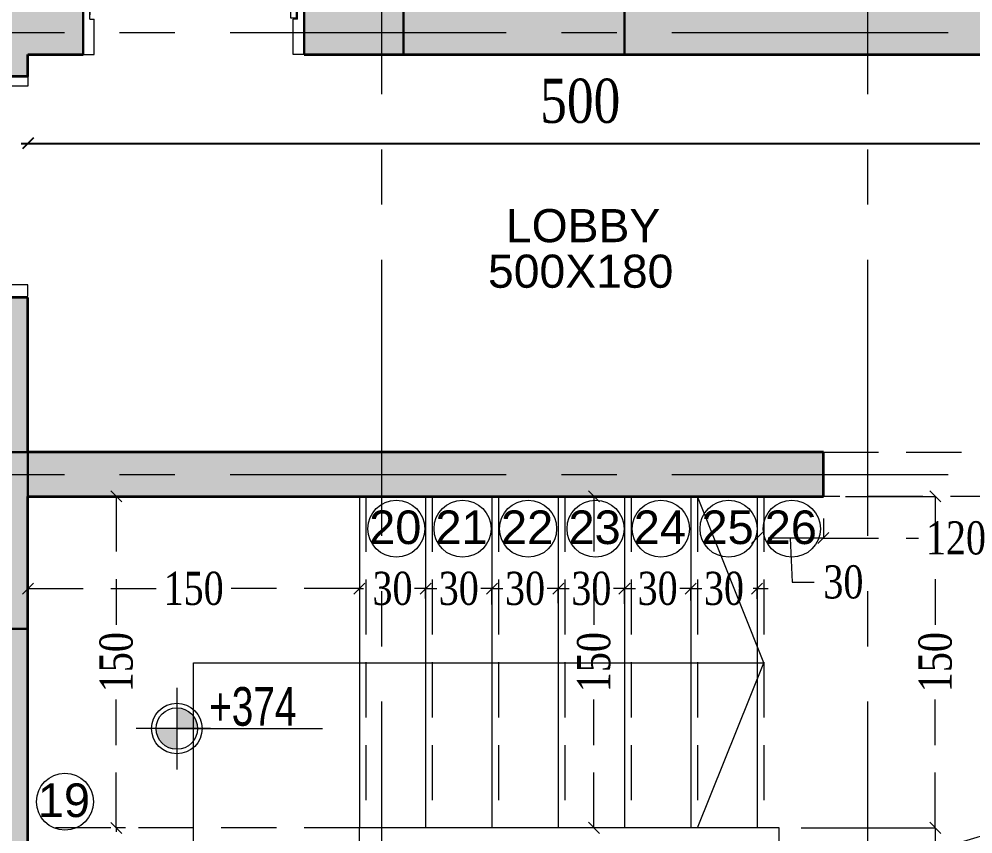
# Model space of a CAD drawing. Header units: inches. Extents: x -114 to 635, y -137 to 57.
# Drawn here: x 91.91 to 96.227, y 22.252 to 25.941 of the extents above; entities that cross this region are included whole.
import ezdxf
from ezdxf.enums import TextEntityAlignment as Align

# ---------------------------------------------------------------- set-up
doc = ezdxf.new("R2010")
doc.units = ezdxf.units.IN
doc.header["$MEASUREMENT"] = 0
doc.header["$PDMODE"] = 98
for name, pattern in [('( Hidden )', [0.375, 0.25, -0.125]), ('CENTER', [2, 1.25, -0.25, 0.25, -0.25]), ('CENTERX2', [4, 2.5, -0.5, 0.5, -0.5]), ('DASHED2', [0.375, 0.25, -0.125]), ('HIDDEN', [0.375, 0.25, -0.125])]:
    doc.linetypes.add(name, pattern=pattern)
doc.layers.get('0').update_dxf_attribs({"lineweight": 5})
doc.layers.get('Defpoints').update_dxf_attribs({"lineweight": 5})
for name, color, linetype, lineweight in [('A-text', 111, 'Continuous', 5), ('ARCHES', 1, 'HIDDEN', 5), ('COLUMNS HATCH', 1, 'Continuous', 5), ('DETAILS DIMENSION', 15, 'Continuous', 5), ('DOOR', 1, 'Continuous', 5), ('E-AX', 9, '( Hidden )', 0), ('GENERAL TEXT', 4, 'Continuous', 5), ('HANDRAIL', 31, 'Continuous', 5), ('HATCH', 15, 'Continuous', 0), ('LEVEL SYMBOL', 8, 'Continuous', 5), ('PROPOSED COLUMNS', 6, 'Continuous', 30), ('ROOMS DIMENSION', 3, 'Continuous', 5), ('STAIR', 1, 'Continuous', 5), ('WALL PROPOSED', 7, 'Continuous', 30)]:
    doc.layers.add(name, color=color, linetype=linetype, lineweight=lineweight)
doc.layers.add('AXIES', color=7, linetype='CENTER', lineweight=0, true_color=0x949596)
doc.styles.add('002-F.FLOOR PLAN$0$xref plans$0$ATTRIBUTE', font='BKANT.TTF')
doc.styles.add('GROUND FLOOR XREF - option 3$0$STYLE1', font='arial.ttf', dxfattribs={"height": 30})
doc.styles.add('ST', font='times.ttf', dxfattribs={"width": 0.8})
doc.styles.get("Standard").update_dxf_attribs({"font": 'arial.ttf'})
doc.styles.add('style4', font='times.ttf', dxfattribs={"width": 0.8})
doc.dimstyles.new('DIM100-2', dxfattribs={"dimtxt": 0.2, "dimasz": 0.05, "dimexe": 0.1, "dimexo": 0.1, "dimgap": 0.09, "dimtad": 1, "dimdec": 0, "dimlfac": 100, "dimzin": 0, "dimdsep": 46, "dimtxsty": 'style4', "dimblk1": 'OBLIQUE', "dimblk2": 'OBLIQUE', "dimsah": 1, "dimcen": 0.09, "dimdle": 0.03, "dimse1": 1, "dimse2": 1, "dimclrd": 256, "dimclrt": 256, "dimadec": 0, "dimazin": 0, "dimtfac": 1, "dimtdec": 0, "dimtix": 1, "dimtmove": 2, "dimatfit": 3, "dimldrblk": 'OBLIQUE', "dimfxl": 1, "dimtolj": 1, "dimtzin": 0, "dimarcsym": 0})
doc.dimstyles.new('RASH PLAN', dxfattribs={"dimtxt": 0.15, "dimasz": 0.05, "dimexe": 0, "dimexo": 0.1, "dimgap": 0.05, "dimtad": 0, "dimdec": 0, "dimlfac": 100, "dimzin": 0, "dimdsep": 46, "dimtxsty": 'ST', "dimblk": 'OBLIQUE', "dimcen": 0.09, "dimclrd": 200, "dimclre": 6, "dimclrt": 1, "dimadec": 0, "dimazin": 0, "dimtfac": 1, "dimtdec": 0, "dimtmove": 1, "dimatfit": 3, "dimldrblk": 'OBLIQUE', "dimfxl": 0, "dimtolj": 1, "dimtzin": 0, "dimlwd": -1, "dimlwe": -1, "dimarcsym": 0})

# ---------------------------------------------------------------- blocks, each defined once
blk = doc.blocks.new('_Oblique')
at = {"color": 0, "lineweight": -2}
blk.add_line((-0.5, -0.5), (0.5, 0.5), dxfattribs=at)
blk = doc.blocks.new('*D517')
at = {"layer": 'Defpoints', "color": 0, "transparency": 16777216}
for p in [(91.9503, 25.7805), (96.9498, 25.7803), (96.9498, 25.3777)]:
    blk.add_point(p, dxfattribs=at)
at = {"layer": 'ROOMS DIMENSION', "linetype": 'Continuous', "lineweight": -2, "transparency": 16777216}
blk.add_line((91.9203, 25.3777), (96.9798, 25.3777), dxfattribs=at)
at = {"layer": 'ROOMS DIMENSION', "lineweight": -2, "transparency": 16777216, "xscale": 0.05, "yscale": 0.05, "zscale": 0.05, "rotation": 180}
blk.add_blockref('_Oblique', (91.9503, 25.3777), dxfattribs=at)
at = {"layer": 'ROOMS DIMENSION', "lineweight": -2, "transparency": 16777216, "xscale": 0.05, "yscale": 0.05, "zscale": 0.05}
blk.add_blockref('_Oblique', (96.9498, 25.3777), dxfattribs=at)
at = {"layer": 'ROOMS DIMENSION', "transparency": 16777216, "insert": (94.45, 25.5694), "char_height": 0.2, "attachment_point": 5, "style": 'style4'}
blk.add_mtext('\\A1;500', dxfattribs=at)
blk = doc.blocks.new('*D529')
at = {"layer": 'Defpoints', "color": 0, "transparency": 16777216}
for p in [(95.5503, 23.7796), (96.7503, 23.7796), (95.5503, 23.5909)]:
    blk.add_point(p, dxfattribs=at)
at = {"layer": 'DETAILS DIMENSION', "color": 6, "transparency": 16777216}
for p, q in [((95.5503, 23.6796), (95.5503, 23.5909)), ((96.7503, 23.6796), (96.7503, 23.5909))]:
    blk.add_line(p, q, dxfattribs=at)
at = {"layer": 'DETAILS DIMENSION', "color": 200, "linetype": 'DASHED2', "transparency": 16777216}
for p, q in [((95.5503, 23.5909), (95.9809, 23.5909)), ((96.7503, 23.5909), (96.3196, 23.5909))]:
    blk.add_line(p, q, dxfattribs=at)
at = {"layer": 'DETAILS DIMENSION', "color": 200, "transparency": 16777216, "xscale": 0.05, "yscale": 0.05, "zscale": 0.05, "rotation": 180}
blk.add_blockref('_Oblique', (95.5503, 23.5909), dxfattribs=at)
at = {"layer": 'DETAILS DIMENSION', "color": 200, "transparency": 16777216, "xscale": 0.05, "yscale": 0.05, "zscale": 0.05}
blk.add_blockref('_Oblique', (96.7503, 23.5909), dxfattribs=at)
at = {"layer": 'DETAILS DIMENSION', "color": 1, "transparency": 16777216, "insert": (96.1503, 23.5909), "char_height": 0.15, "attachment_point": 5, "style": 'ST'}
blk.add_mtext('\\A1;120', dxfattribs=at)
blk = doc.blocks.new('*D530')
at = {"layer": 'Defpoints', "color": 0, "transparency": 16777216}
for p in [(95.2503, 23.7793), (95.5503, 23.7796), (95.2503, 23.5909)]:
    blk.add_point(p, dxfattribs=at)
at = {"layer": 'DETAILS DIMENSION', "color": 6, "transparency": 16777216}
for p, q in [((95.2503, 23.6793), (95.2503, 23.5909)), ((95.5503, 23.6796), (95.5503, 23.5909))]:
    blk.add_line(p, q, dxfattribs=at)
at = {"layer": 'DETAILS DIMENSION', "color": 200, "linetype": 'DASHED2', "transparency": 16777216}
for p, q in [((95.5503, 23.5909), (95.2503, 23.5909)), ((95.4003, 23.5909), (95.4091, 23.3917)), ((95.4091, 23.3917), (95.5091, 23.3917))]:
    blk.add_line(p, q, dxfattribs=at)
at = {"layer": 'DETAILS DIMENSION', "color": 200, "transparency": 16777216, "xscale": 0.05, "yscale": 0.05, "zscale": 0.05, "rotation": 180}
blk.add_blockref('_Oblique', (95.2503, 23.5909), dxfattribs=at)
at = {"layer": 'DETAILS DIMENSION', "color": 200, "transparency": 16777216, "xscale": 0.05, "yscale": 0.05, "zscale": 0.05}
blk.add_blockref('_Oblique', (95.5503, 23.5909), dxfattribs=at)
at = {"layer": 'DETAILS DIMENSION', "color": 1, "transparency": 16777216, "insert": (95.641, 23.3917), "char_height": 0.15, "attachment_point": 5, "style": 'ST'}
blk.add_mtext('\\A1;30', dxfattribs=at)
blk = doc.blocks.new('*D534')
at = {"layer": 'Defpoints', "color": 0, "transparency": 16777216}
for p in [(95.5503, 23.7796), (96.0569, 23.7796), (95.35, 22.2793)]:
    blk.add_point(p, dxfattribs=at)
at = {"layer": 'DETAILS DIMENSION', "color": 6, "transparency": 16777216}
for p, q in [((95.6503, 23.7796), (96.0569, 23.7796)), ((95.45, 22.2793), (96.0569, 22.2793))]:
    blk.add_line(p, q, dxfattribs=at)
at = {"layer": 'DETAILS DIMENSION', "color": 200, "linetype": 'DASHED2', "transparency": 16777216}
for p, q in [((96.0569, 23.7796), (96.0569, 23.1988)), ((96.0569, 22.2793), (96.0569, 22.8601))]:
    blk.add_line(p, q, dxfattribs=at)
at = {"layer": 'DETAILS DIMENSION', "color": 200, "transparency": 16777216, "xscale": 0.05, "yscale": 0.05, "zscale": 0.05}
for p, rotation in [((96.0569, 23.7796), 90), ((96.0569, 22.2793), 270)]:
    blk.add_blockref('_Oblique', p, dxfattribs=dict(at, rotation=rotation))
at = {"layer": 'DETAILS DIMENSION', "color": 1, "transparency": 16777216, "insert": (96.0569, 23.0295), "char_height": 0.15, "attachment_point": 5, "rotation": 90, "style": 'ST'}
blk.add_mtext('\\A1;150', dxfattribs=at)
blk = doc.blocks.new('*D923')
at = {"layer": 'Defpoints', "color": 0, "transparency": 16777216}
for p in [(92.2914, 22.2792), (92.3503, 22.2792), (92.2837, 21.9792)]:
    blk.add_point(p, dxfattribs=at)
at = {"layer": 'DETAILS DIMENSION', "color": 200, "linetype": 'DASHED2', "transparency": 16777216}
for p, q in [((92.3503, 22.2792), (92.3503, 22.3292)), ((92.3503, 22.2792), (92.3503, 22.2611)), ((92.3503, 21.9792), (92.3503, 21.9974)), ((92.3503, 21.9792), (92.3503, 21.9292))]:
    blk.add_line(p, q, dxfattribs=at)
at = {"layer": 'DETAILS DIMENSION', "color": 6, "transparency": 16777216}
for p, q in [((92.3914, 22.2792), (92.3503, 22.2792)), ((92.3837, 21.9792), (92.3503, 21.9792))]:
    blk.add_line(p, q, dxfattribs=at)
at = {"layer": 'DETAILS DIMENSION', "color": 200, "transparency": 16777216, "xscale": 0.05, "yscale": 0.05, "zscale": 0.05}
for p, rotation in [((92.3503, 22.2792), 270), ((92.3503, 21.9792), 90)]:
    blk.add_blockref('_Oblique', p, dxfattribs=dict(at, rotation=rotation))
at = {"layer": 'DETAILS DIMENSION', "color": 1, "transparency": 16777216, "insert": (92.3503, 22.1292), "char_height": 0.15, "attachment_point": 5, "rotation": 90, "style": 'ST'}
blk.add_mtext('\\A1;30', dxfattribs=at)
blk = doc.blocks.new('*D924')
at = {"layer": 'Defpoints', "color": 0, "transparency": 16777216}
for p in [(92.2622, 23.7796), (92.3503, 23.7796), (92.2914, 22.2792)]:
    blk.add_point(p, dxfattribs=at)
at = {"layer": 'DETAILS DIMENSION', "color": 6, "transparency": 16777216}
for p, q in [((92.3622, 23.7796), (92.3503, 23.7796)), ((92.3914, 22.2792), (92.3503, 22.2792))]:
    blk.add_line(p, q, dxfattribs=at)
at = {"layer": 'DETAILS DIMENSION', "color": 200, "linetype": 'DASHED2', "transparency": 16777216}
for p, q in [((92.3503, 23.7796), (92.3503, 23.1988)), ((92.3503, 22.2792), (92.3503, 22.8601))]:
    blk.add_line(p, q, dxfattribs=at)
at = {"layer": 'DETAILS DIMENSION', "color": 200, "transparency": 16777216, "xscale": 0.05, "yscale": 0.05, "zscale": 0.05}
for p, rotation in [((92.3503, 23.7796), 90), ((92.3503, 22.2792), 270)]:
    blk.add_blockref('_Oblique', p, dxfattribs=dict(at, rotation=rotation))
at = {"layer": 'DETAILS DIMENSION', "color": 1, "transparency": 16777216, "insert": (92.3503, 23.0294), "char_height": 0.15, "attachment_point": 5, "rotation": 90, "style": 'ST'}
blk.add_mtext('\\A1;150', dxfattribs=at)
blk = doc.blocks.new('*D925')
at = {"layer": 'Defpoints', "color": 0, "transparency": 16777216}
for p in [(91.9503, 23.4531), (93.4503, 23.4531), (93.4503, 23.3625)]:
    blk.add_point(p, dxfattribs=at)
at = {"layer": 'DETAILS DIMENSION', "color": 6, "transparency": 16777216}
for p, q in [((91.9503, 23.3531), (91.9503, 23.3625)), ((93.4503, 23.3531), (93.4503, 23.3625))]:
    blk.add_line(p, q, dxfattribs=at)
at = {"layer": 'DETAILS DIMENSION', "color": 200, "linetype": 'DASHED2', "transparency": 16777216}
for p, q in [((91.9503, 23.3625), (92.5309, 23.3625)), ((93.4503, 23.3625), (92.8696, 23.3625))]:
    blk.add_line(p, q, dxfattribs=at)
at = {"layer": 'DETAILS DIMENSION', "color": 200, "transparency": 16777216, "xscale": 0.05, "yscale": 0.05, "zscale": 0.05, "rotation": 180}
blk.add_blockref('_Oblique', (91.9503, 23.3625), dxfattribs=at)
at = {"layer": 'DETAILS DIMENSION', "color": 200, "transparency": 16777216, "xscale": 0.05, "yscale": 0.05, "zscale": 0.05}
blk.add_blockref('_Oblique', (93.4503, 23.3625), dxfattribs=at)
at = {"layer": 'DETAILS DIMENSION', "color": 1, "transparency": 16777216, "insert": (92.7003, 23.3625), "char_height": 0.15, "attachment_point": 5, "style": 'ST'}
blk.add_mtext('\\A1;150', dxfattribs=at)
blk = doc.blocks.new('*D926')
at = {"layer": 'Defpoints', "color": 0, "transparency": 16777216}
for p in [(93.4503, 23.4531), (93.7503, 23.4183), (93.7503, 23.3625)]:
    blk.add_point(p, dxfattribs=at)
at = {"layer": 'DETAILS DIMENSION', "color": 200, "linetype": 'DASHED2', "transparency": 16777216}
for p, q in [((93.4503, 23.3625), (93.4003, 23.3625)), ((93.4503, 23.3625), (93.4684, 23.3625)), ((93.7503, 23.3625), (93.7321, 23.3625)), ((93.7503, 23.3625), (93.8003, 23.3625))]:
    blk.add_line(p, q, dxfattribs=at)
at = {"layer": 'DETAILS DIMENSION', "color": 6, "transparency": 16777216}
for p, q in [((93.4503, 23.3531), (93.4503, 23.3625)), ((93.7503, 23.3183), (93.7503, 23.3625))]:
    blk.add_line(p, q, dxfattribs=at)
at = {"layer": 'DETAILS DIMENSION', "color": 200, "transparency": 16777216, "xscale": 0.05, "yscale": 0.05, "zscale": 0.05}
blk.add_blockref('_Oblique', (93.4503, 23.3625), dxfattribs=at)
at = {"layer": 'DETAILS DIMENSION', "color": 200, "transparency": 16777216, "xscale": 0.05, "yscale": 0.05, "zscale": 0.05, "rotation": 180}
blk.add_blockref('_Oblique', (93.7503, 23.3625), dxfattribs=at)
at = {"layer": 'DETAILS DIMENSION', "color": 1, "transparency": 16777216, "insert": (93.6003, 23.3625), "char_height": 0.15, "attachment_point": 5, "style": 'ST'}
blk.add_mtext('\\A1;30', dxfattribs=at)
blk = doc.blocks.new('*D927')
at = {"layer": 'Defpoints', "color": 0, "transparency": 16777216}
for p in [(93.7503, 23.4183), (94.0503, 23.391), (94.0503, 23.3625)]:
    blk.add_point(p, dxfattribs=at)
at = {"layer": 'DETAILS DIMENSION', "color": 200, "linetype": 'DASHED2', "transparency": 16777216}
for p, q in [((93.7503, 23.3625), (93.7003, 23.3625)), ((93.7503, 23.3625), (93.7684, 23.3625)), ((94.0503, 23.3625), (94.0321, 23.3625)), ((94.0503, 23.3625), (94.1003, 23.3625))]:
    blk.add_line(p, q, dxfattribs=at)
at = {"layer": 'DETAILS DIMENSION', "color": 6, "transparency": 16777216}
for p, q in [((93.7503, 23.3183), (93.7503, 23.3625)), ((94.0503, 23.291), (94.0503, 23.3625))]:
    blk.add_line(p, q, dxfattribs=at)
at = {"layer": 'DETAILS DIMENSION', "color": 200, "transparency": 16777216, "xscale": 0.05, "yscale": 0.05, "zscale": 0.05}
blk.add_blockref('_Oblique', (93.7503, 23.3625), dxfattribs=at)
at = {"layer": 'DETAILS DIMENSION', "color": 200, "transparency": 16777216, "xscale": 0.05, "yscale": 0.05, "zscale": 0.05, "rotation": 180}
blk.add_blockref('_Oblique', (94.0503, 23.3625), dxfattribs=at)
at = {"layer": 'DETAILS DIMENSION', "color": 1, "transparency": 16777216, "insert": (93.9003, 23.3625), "char_height": 0.15, "attachment_point": 5, "style": 'ST'}
blk.add_mtext('\\A1;30', dxfattribs=at)
blk = doc.blocks.new('*D928')
at = {"layer": 'Defpoints', "color": 0, "transparency": 16777216}
for p in [(94.0503, 23.391), (94.3503, 23.3958), (94.3503, 23.3625)]:
    blk.add_point(p, dxfattribs=at)
at = {"layer": 'DETAILS DIMENSION', "color": 200, "linetype": 'DASHED2', "transparency": 16777216}
for p, q in [((94.0503, 23.3625), (94.0003, 23.3625)), ((94.0503, 23.3625), (94.0684, 23.3625)), ((94.3503, 23.3625), (94.3321, 23.3625)), ((94.3503, 23.3625), (94.4003, 23.3625))]:
    blk.add_line(p, q, dxfattribs=at)
at = {"layer": 'DETAILS DIMENSION', "color": 6, "transparency": 16777216}
for p, q in [((94.0503, 23.291), (94.0503, 23.3625)), ((94.3503, 23.2958), (94.3503, 23.3625))]:
    blk.add_line(p, q, dxfattribs=at)
at = {"layer": 'DETAILS DIMENSION', "color": 200, "transparency": 16777216, "xscale": 0.05, "yscale": 0.05, "zscale": 0.05}
blk.add_blockref('_Oblique', (94.0503, 23.3625), dxfattribs=at)
at = {"layer": 'DETAILS DIMENSION', "color": 200, "transparency": 16777216, "xscale": 0.05, "yscale": 0.05, "zscale": 0.05, "rotation": 180}
blk.add_blockref('_Oblique', (94.3503, 23.3625), dxfattribs=at)
at = {"layer": 'DETAILS DIMENSION', "color": 1, "transparency": 16777216, "insert": (94.2003, 23.3625), "char_height": 0.15, "attachment_point": 5, "style": 'ST'}
blk.add_mtext('\\A1;30', dxfattribs=at)
blk = doc.blocks.new('*D929')
at = {"layer": 'Defpoints', "color": 0, "transparency": 16777216}
for p in [(94.3503, 23.3958), (94.6503, 23.3935), (94.6503, 23.3625)]:
    blk.add_point(p, dxfattribs=at)
at = {"layer": 'DETAILS DIMENSION', "color": 200, "linetype": 'DASHED2', "transparency": 16777216}
for p, q in [((94.3503, 23.3625), (94.3003, 23.3625)), ((94.3503, 23.3625), (94.3684, 23.3625)), ((94.6503, 23.3625), (94.6321, 23.3625)), ((94.6503, 23.3625), (94.7003, 23.3625))]:
    blk.add_line(p, q, dxfattribs=at)
at = {"layer": 'DETAILS DIMENSION', "color": 6, "transparency": 16777216}
for p, q in [((94.3503, 23.2958), (94.3503, 23.3625)), ((94.6503, 23.2935), (94.6503, 23.3625))]:
    blk.add_line(p, q, dxfattribs=at)
at = {"layer": 'DETAILS DIMENSION', "color": 200, "transparency": 16777216, "xscale": 0.05, "yscale": 0.05, "zscale": 0.05}
blk.add_blockref('_Oblique', (94.3503, 23.3625), dxfattribs=at)
at = {"layer": 'DETAILS DIMENSION', "color": 200, "transparency": 16777216, "xscale": 0.05, "yscale": 0.05, "zscale": 0.05, "rotation": 180}
blk.add_blockref('_Oblique', (94.6503, 23.3625), dxfattribs=at)
at = {"layer": 'DETAILS DIMENSION', "color": 1, "transparency": 16777216, "insert": (94.5003, 23.3625), "char_height": 0.15, "attachment_point": 5, "style": 'ST'}
blk.add_mtext('\\A1;30', dxfattribs=at)
blk = doc.blocks.new('*D930')
at = {"layer": 'Defpoints', "color": 0, "transparency": 16777216}
for p in [(94.9503, 23.409), (94.6503, 23.3935), (94.9503, 23.3625)]:
    blk.add_point(p, dxfattribs=at)
at = {"layer": 'DETAILS DIMENSION', "color": 200, "linetype": 'DASHED2', "transparency": 16777216}
for p, q in [((94.6503, 23.3625), (94.6003, 23.3625)), ((94.6503, 23.3625), (94.6684, 23.3625)), ((94.9503, 23.3625), (94.9321, 23.3625)), ((94.9503, 23.3625), (95.0003, 23.3625))]:
    blk.add_line(p, q, dxfattribs=at)
at = {"layer": 'DETAILS DIMENSION', "color": 6, "transparency": 16777216}
for p, q in [((94.6503, 23.2935), (94.6503, 23.3625)), ((94.9503, 23.309), (94.9503, 23.3625))]:
    blk.add_line(p, q, dxfattribs=at)
at = {"layer": 'DETAILS DIMENSION', "color": 200, "transparency": 16777216, "xscale": 0.05, "yscale": 0.05, "zscale": 0.05}
blk.add_blockref('_Oblique', (94.6503, 23.3625), dxfattribs=at)
at = {"layer": 'DETAILS DIMENSION', "color": 200, "transparency": 16777216, "xscale": 0.05, "yscale": 0.05, "zscale": 0.05, "rotation": 180}
blk.add_blockref('_Oblique', (94.9503, 23.3625), dxfattribs=at)
at = {"layer": 'DETAILS DIMENSION', "color": 1, "transparency": 16777216, "insert": (94.8003, 23.3625), "char_height": 0.15, "attachment_point": 5, "style": 'ST'}
blk.add_mtext('\\A1;30', dxfattribs=at)
blk = doc.blocks.new('*D931')
at = {"layer": 'Defpoints', "color": 0, "transparency": 16777216}
for p in [(94.9503, 23.409), (95.2503, 23.4161), (95.2503, 23.3625)]:
    blk.add_point(p, dxfattribs=at)
at = {"layer": 'DETAILS DIMENSION', "color": 200, "linetype": 'DASHED2', "transparency": 16777216}
for p, q in [((94.9503, 23.3625), (94.9003, 23.3625)), ((94.9503, 23.3625), (94.9684, 23.3625)), ((95.2503, 23.3625), (95.2321, 23.3625)), ((95.2503, 23.3625), (95.3003, 23.3625))]:
    blk.add_line(p, q, dxfattribs=at)
at = {"layer": 'DETAILS DIMENSION', "color": 6, "transparency": 16777216}
for p, q in [((94.9503, 23.309), (94.9503, 23.3625)), ((95.2503, 23.3161), (95.2503, 23.3625))]:
    blk.add_line(p, q, dxfattribs=at)
at = {"layer": 'DETAILS DIMENSION', "color": 200, "transparency": 16777216, "xscale": 0.05, "yscale": 0.05, "zscale": 0.05}
blk.add_blockref('_Oblique', (94.9503, 23.3625), dxfattribs=at)
at = {"layer": 'DETAILS DIMENSION', "color": 200, "transparency": 16777216, "xscale": 0.05, "yscale": 0.05, "zscale": 0.05, "rotation": 180}
blk.add_blockref('_Oblique', (95.2503, 23.3625), dxfattribs=at)
at = {"layer": 'DETAILS DIMENSION', "color": 1, "transparency": 16777216, "insert": (95.1003, 23.3625), "char_height": 0.15, "attachment_point": 5, "style": 'ST'}
blk.add_mtext('\\A1;30', dxfattribs=at)
blk = doc.blocks.new('*D932')
at = {"layer": 'Defpoints', "color": 0, "transparency": 16777216}
for p in [(94.491, 23.7796), (94.5118, 23.7796), (94.491, 22.2793)]:
    blk.add_point(p, dxfattribs=at)
at = {"layer": 'DETAILS DIMENSION', "color": 6, "transparency": 16777216}
for p, q in [((94.591, 23.7796), (94.5118, 23.7796)), ((94.591, 22.2793), (94.5118, 22.2793))]:
    blk.add_line(p, q, dxfattribs=at)
at = {"layer": 'DETAILS DIMENSION', "color": 200, "linetype": 'DASHED2', "transparency": 16777216}
for p, q in [((94.5118, 23.7796), (94.5118, 23.1988)), ((94.5118, 22.2793), (94.5118, 22.8601))]:
    blk.add_line(p, q, dxfattribs=at)
at = {"layer": 'DETAILS DIMENSION', "color": 200, "transparency": 16777216, "xscale": 0.05, "yscale": 0.05, "zscale": 0.05}
for p, rotation in [((94.5118, 23.7796), 90), ((94.5118, 22.2793), 270)]:
    blk.add_blockref('_Oblique', p, dxfattribs=dict(at, rotation=rotation))
at = {"layer": 'DETAILS DIMENSION', "color": 1, "transparency": 16777216, "insert": (94.5118, 23.0295), "char_height": 0.15, "attachment_point": 5, "rotation": 90, "style": 'ST'}
blk.add_mtext('\\A1;150', dxfattribs=at)
blk = doc.blocks.new('*D935')
at = {"layer": 'Defpoints', "color": 0, "transparency": 16777216}
for p in [(95.35, 22.2793), (95.85, 22.08), (96.0569, 22.08)]:
    blk.add_point(p, dxfattribs=at)
at = {"layer": 'DETAILS DIMENSION', "color": 200, "linetype": 'DASHED2', "transparency": 16777216}
for p, q in [((96.3608, 22.2708), (96.3608, 22.3708)), ((96.0569, 22.2793), (96.0569, 22.08)), ((96.0569, 22.1797), (96.3608, 22.2708))]:
    blk.add_line(p, q, dxfattribs=at)
at = {"layer": 'DETAILS DIMENSION', "color": 6, "transparency": 16777216}
for p, q in [((95.45, 22.2793), (96.0569, 22.2793)), ((95.95, 22.08), (96.0569, 22.08))]:
    blk.add_line(p, q, dxfattribs=at)
at = {"layer": 'DETAILS DIMENSION', "color": 200, "transparency": 16777216, "xscale": 0.05, "yscale": 0.05, "zscale": 0.05}
for p, rotation in [((96.0569, 22.2793), 90), ((96.0569, 22.08), 270)]:
    blk.add_blockref('_Oblique', p, dxfattribs=dict(at, rotation=rotation))
at = {"layer": 'DETAILS DIMENSION', "color": 1, "transparency": 16777216, "insert": (96.3608, 22.5044), "char_height": 0.15, "attachment_point": 5, "rotation": 90, "style": 'ST'}
blk.add_mtext('\\A1;20', dxfattribs=at)
blk = doc.blocks.new('DASLASDLASLDASLASDLASLQWELQWELQWELQWELQ')
at = {"layer": 'AXIES', "linetype": 'CENTERX2', "ltscale": 0.5}
for p, q in [((32.9786, -578.2063), (32.9786, -610.1736)), ((35.1783, -578.2063), (35.1783, -610.1736)), ((20.2934, -587.1767), (52.6834, -587.1767)), ((20.2934, -589.1776), (52.6834, -589.1776))]:
    blk.add_line(p, q, dxfattribs=at)
blk = doc.blocks.new('QEWQWQWASDASDASADAAS')
at = {"layer": 'COLUMNS HATCH', "ltscale": 300}
for points in [[(156.9233, -484.2567), (156.9233, -484.4567), (155.9233, -484.4567), (155.9233, -484.2567)], [(154.2227, -487.0575), (154.0227, -487.0575), (154.0227, -486.2575), (154.2227, -486.2575)]]:
    blk.add_hatch(color=256, dxfattribs=at).paths.add_polyline_path(points)
at = {"layer": 'PROPOSED COLUMNS'}
for points in [[(156.9233, -484.2567), (156.9233, -484.4567), (155.9233, -484.4567), (155.9233, -484.2567)], [(154.2227, -487.0575), (154.0227, -487.0575), (154.0227, -486.2575), (154.2227, -486.2575)]]:
    blk.add_lwpolyline(points, close=True, dxfattribs=at)
blk = doc.blocks.new('002-F.FLOOR PLAN$0$xref plans$0$LVL-PL')
h = blk.add_hatch(color=256)
h.paths.add_polyline_path([(0, 0.1233), (0, 0), (0.1233, 0, 0.414214)])
h.paths.add_polyline_path([(0, 0), (-0.1233, 0, 0.414214), (0, -0.1233)])
for p, q in [((0, 0.2424), (0, -0.2424)), ((0.2, 0), (-0.2424, 0)), ((0, 0), (0.8648, 0))]:
    blk.add_line(p, q)
for radius in [0.15, 0.1233]:
    blk.add_circle((0, 0), radius)
at = {"style": '002-F.FLOOR PLAN$0$xref plans$0$ATTRIBUTE', "width": 0.75, "flags": 12}
for tag, p in [('LEVEL', (0.517, 0.1508)), ('POSITION', (0.517, -0.1541))]:
    blk.add_attdef(tag, text='', height=0.2, dxfattribs=at).set_placement(p, align=Align.MIDDLE)
blk = doc.blocks.new('*U1161')
for p, q in [((-1600, 98.6), (-1550, 98.6)), ((-1550, 98.6), (-1550, -61.4)), ((-650, 98.6), (-650, -61.4)), ((-600, 98.6), (-650, 98.6)), ((-1570, -61.4), (-1550, -61.4)), ((-1570, -61.4), (-1570, -101.4)), ((-1565, -66.4), (-1565, -1001.4)), ((-1565, -66.4), (-1540, -66.4)), ((-1540, -66.4), (-1540, -999.6)), ((-630, -61.4), (-650, -61.4)), ((-630, -61.4), (-630, -101.4)), ((-1600, -101.4), (-1570, -101.4)), ((-600, -101.4), (-630, -101.4))]:
    blk.add_line(p, q)
blk.add_arc((-1565.1, -66.2), 935.2, 270.0047, 359.0696)

msp = doc.modelspace()

# ---------------------------------------------------------------- hatches: boundary and pattern name
at = {"layer": 'HATCH', "true_color": 0x939598}
h = msp.add_hatch(color=252, dxfattribs=at)
h.dxf.hatch_style = 1
h.paths.add_polyline_path([(85.7513, 30.9805), (86.5516, 30.9805), (86.5516, 31.1805), (85.5513, 31.1805), (85.5513, 30.9805), (85.551, 24.5298), (85.7509, 24.5298), (85.751, 25.7807), (91.7503, 25.7805), (91.7503, 25.6801), (91.8353, 25.6801), (91.9503, 25.6801), (91.9503, 25.7805), (92.2008, 25.7805), (92.2008, 25.9805), (88.3512, 25.9806), (88.3512, 26.5811), (88.1512, 26.5811), (88.1512, 25.9806), (85.751, 25.9807), (85.7511, 27.98), (87.151, 27.98), (87.151, 28.18), (85.7511, 28.18)])
h = msp.add_hatch(color=252, dxfattribs=at)
h.dxf.hatch_style = 1
h.paths.add_polyline_path([(100.7499, 25.9808), (96.1503, 25.9807), (96.1503, 26.5805), (95.9503, 26.5805), (95.9503, 25.9803), (93.5508, 25.9804), (93.5508, 27.98), (94.9506, 27.98), (94.9506, 28.18), (93.5508, 28.18), (93.5508, 30.9805), (94.5006, 30.9805), (94.5006, 31.1805), (92.1006, 31.1805), (92.1006, 30.9805), (93.3508, 30.9805), (93.3508, 25.9804), (93.2008, 25.9804), (93.2008, 25.7804), (96.9498, 25.7803), (96.9498, 23.9796), (96.7503, 23.9796), (96.7503, 23.7796), (97.1498, 23.7796), (97.1498, 25.7803), (100.1502, 25.7802), (100.1502, 23.7796), (100.7502, 23.7796), (100.7502, 23.9796), (100.3502, 23.9796), (100.3502, 25.7802), (100.7499, 25.7802)])
h = msp.add_hatch(color=252, dxfattribs=at)
h.dxf.hatch_style = 1
h.paths.add_polyline_path([(85.7508, 19.0799), (85.5508, 19.0799), (85.5508, 16.7289), (85.7508, 16.7289), (85.7508, 18.0794), (88.6499, 18.0794), (88.6499, 16.2791), (88.7499, 16.2791), (89.1495, 16.2791), (89.1495, 16.1791), (89.2495, 16.1791), (89.2495, 16.3791), (88.7499, 16.3791), (88.7499, 18.0794), (91.7503, 18.0794), (91.7503, 17.5794), (92.2503, 17.5794), (92.2503, 13.1797), (91.6503, 13.1797), (91.6503, 13.0797), (92.4503, 13.0797), (92.4503, 17.5794), (95.7506, 17.5794), (95.7506, 17.7794), (91.9503, 17.7794), (91.9503, 23.7796), (95.5503, 23.7796), (95.5503, 23.9796), (91.9503, 23.9796), (91.9503, 24.6801), (91.7503, 24.6801), (91.7503, 20.7796), (91.05, 20.7796), (91.05, 20.6796), (91.7503, 20.6796), (91.7503, 18.2794), (88.7502, 18.2794), (88.7504, 19.6792), (88.6654, 19.6792), (88.5504, 19.6792), (88.5502, 18.2794), (85.7507, 18.2794)])

# ---------------------------------------------------------------- linework, layer by layer
at = {"layer": 'A-text'}
for centre in [(93.6176, 23.6335), (93.9174, 23.6335), (94.2141, 23.6335), (94.5195, 23.6335), (94.8148, 23.6335), (95.1214, 23.6335), (95.4075, 23.6335), (92.1179, 22.3976)]:
    msp.add_circle(centre, 0.1291, dxfattribs=at)
at = {"layer": 'ARCHES'}
for p, q in [((95.5503, 23.9796), (96.7503, 23.9796)), ((96.7503, 23.7796), (95.5503, 23.7796))]:
    msp.add_line(p, q, dxfattribs=at)
at = {"layer": 'HANDRAIL'}
for p, q in [((93.4503, 22.08), (93.4503, 22.2793)), ((95.35, 22.2793), (93.4503, 22.2793)), ((95.35, 22.08), (95.35, 22.2793))]:
    msp.add_line(p, q, dxfattribs=at)
at = {"layer": 'STAIR', "linetype": 'Continuous'}
for p, q in [((93.4503, 23.7793), (93.4503, 22.2793)), ((93.7503, 23.7793), (93.7503, 22.2793)), ((94.0503, 23.7793), (94.0503, 22.2793)), ((94.3503, 23.7793), (94.3503, 22.2793)), ((94.6503, 23.7793), (94.6503, 22.2793)), ((94.9503, 23.7793), (94.9503, 22.2793)), ((95.2503, 23.7793), (95.2503, 22.2793)), ((92.7003, 18.466), (92.7003, 23.0259)), ((92.7003, 23.0259), (95.2803, 23.0259))]:
    msp.add_line(p, q, dxfattribs=at)
at = {"layer": 'STAIR', "linetype": '( Hidden )'}
for p, q in [((93.4803, 23.7793), (93.4803, 22.2793)), ((93.7803, 23.7793), (93.7803, 22.2793)), ((94.0503, 23.7793), (94.0503, 22.2793)), ((94.0803, 23.7793), (94.0803, 22.2793)), ((94.3803, 23.7793), (94.3803, 22.2793)), ((94.6803, 23.7793), (94.6803, 22.2793)), ((94.9803, 23.7793), (94.9803, 22.2793)), ((95.2803, 23.7793), (95.2803, 22.2793)), ((93.4503, 22.2792), (91.9503, 22.2792))]:
    msp.add_line(p, q, dxfattribs=at)
at = {"layer": 'STAIR', "linetype": 'Continuous'}
msp.add_lwpolyline([(94.9803, 22.2793), (95.2803, 23.0259), (94.9803, 23.7793)], dxfattribs=at)
at = {"layer": 'WALL PROPOSED'}
for p, q in [((92.2008, 25.7805), (92.2008, 25.9805)), ((93.2008, 25.7804), (93.2008, 25.9804))]:
    msp.add_line(p, q, dxfattribs=at)
at = {"layer": 'WALL PROPOSED', "linetype": 'Continuous', "lineweight": 35}
for p, q in [((91.9503, 25.6801), (91.9503, 25.7171)), ((91.9503, 25.6801), (91.8353, 25.6801)), ((91.9503, 24.6801), (91.7503, 24.6801)), ((95.5503, 23.7796), (95.5503, 23.9796))]:
    msp.add_line(p, q, dxfattribs=at)
at = {"layer": 'WALL PROPOSED', "linetype": 'Continuous', "lineweight": 35, "flags": 128}
for points in [[(91.9503, 25.6801), (91.9503, 25.7805)], [(91.9503, 25.7805), (92.2008, 25.7805)], [(93.2008, 25.7804), (96.9498, 25.7803)], [(91.9503, 23.9796), (91.9503, 24.6801)], [(95.5503, 23.9796), (91.9503, 23.9796)], [(91.9503, 23.7796), (95.5503, 23.7796)], [(91.9503, 17.7794), (91.9503, 23.7796)]]:
    msp.add_lwpolyline(points, dxfattribs=at)

# ---------------------------------------------------------------- block references
at = {"layer": 'DOOR', "xscale": 0.001, "yscale": 0.001, "zscale": 0.001}
for p, rotation in [((91.6008, 25.8791), 180), ((91.8516, 24.0869), 270)]:
    msp.add_blockref('*U1161', p, dxfattribs=dict(at, rotation=rotation))
at = {"layer": 'E-AX'}
msp.add_blockref('DASLASDLASLDASLASDLASLQWELQWELQWELQWELQ', (60.5717, 613.0572), dxfattribs=at)
at = {"layer": 'LEVEL SYMBOL', "linetype": 'Continuous', "lineweight": 0}
ref = msp.add_blockref('002-F.FLOOR PLAN$0$xref plans$0$LVL-PL', (92.6242, 22.7288), dxfattribs=dict(at, xscale=0.7620000000000069, yscale=0.7620000000000069, zscale=0.7620000000000069))
ref.add_attrib('LEVEL', '+374', dxfattribs={"layer": '0', "lineweight": 5, "height": 0.175, "rotation": 360, "style": '002-F.FLOOR PLAN$0$xref plans$0$ATTRIBUTE', "width": 0.75}).set_placement((92.968, 22.8291), align=Align.MIDDLE)
at = {"layer": 'PROPOSED COLUMNS'}
msp.add_blockref('QEWQWQWASDASDASADAAS', (-62.2725, 510.2371), dxfattribs=at)

# ---------------------------------------------------------------- texts
at = {"layer": 'A-text', "style": 'GROUND FLOOR XREF - option 3$0$STYLE1'}
for s, p in [('20', (93.4948, 23.564, 0)), ('21', (93.7946, 23.564, 0)), ('22', (94.0913, 23.564, 0)), ('23', (94.3967, 23.564, 0)), ('24', (94.692, 23.564, 0)), ('25', (94.9986, 23.564, 0)), ('26', (95.2848, 23.564, 0)), ('19', (91.9951, 22.3282, 0))]:
    msp.add_text(s, height=0.15206, dxfattribs=at).set_placement(p)
at = {"layer": 'GENERAL TEXT'}
for s, p in [('LOBBY', (94.1135, 24.9306)), ('500X180', (94.0324, 24.7243))]:
    msp.add_text(s, height=0.15, dxfattribs=at).set_placement(p)

# ---------------------------------------------------------------- dimensions: what is measured, and where the dimension line sits
at = {"layer": 'DETAILS DIMENSION'}
for base, p1, p2, picture, middle in [((92.3503, 23.7796), (92.2914, 22.2792), (92.2622, 23.7796), '*D924', (92.3503, 23.0294)), ((94.5118, 23.7796), (94.491, 22.2793), (94.491, 23.7796), '*D932', (94.5118, 23.0295)), ((96.0569, 23.7796), (95.35, 22.2793), (95.5503, 23.7796), '*D534', (96.0569, 23.0295)), ((96.0569, 22.08), (95.35, 22.2793), (95.85, 22.08), '*D935', (96.3608, 22.4208)), ((92.3503, 22.2792), (92.2837, 21.9792), (92.2914, 22.2792), '*D923', (92.3503, 22.1292))]:
    dim = msp.add_linear_dim(base=base, p1=p1, p2=p2, angle=90, dimstyle='RASH PLAN', dxfattribs=at)
    dim.commit()
    dim.dimension.update_dxf_attribs({"geometry": picture, "text_midpoint": middle})
dim = msp.add_linear_dim(base=(95.2503, 23.5909), p1=(95.5503, 23.7796), p2=(95.2503, 23.7793), dimstyle='RASH PLAN', dxfattribs=at)
dim.commit()
dim.dimension.update_dxf_attribs({"geometry": '*D530', "text_midpoint": (95.5591, 23.3917), "dimtype": 160})
for base, p1, p2, picture, middle in [((95.5503, 23.5909), (96.7503, 23.7796), (95.5503, 23.7796), '*D529', (96.1503, 23.5909)), ((93.4503, 23.3625), (91.9503, 23.4531), (93.4503, 23.4531), '*D925', (92.7003, 23.3625)), ((93.7503, 23.3625), (93.4503, 23.4531), (93.7503, 23.4183), '*D926', (93.6003, 23.3625)), ((94.0503, 23.3625), (93.7503, 23.4183), (94.0503, 23.391), '*D927', (93.9003, 23.3625)), ((94.3503, 23.3625), (94.0503, 23.391), (94.3503, 23.3958), '*D928', (94.2003, 23.3625)), ((94.6503, 23.3625), (94.3503, 23.3958), (94.6503, 23.3935), '*D929', (94.5003, 23.3625)), ((94.9503, 23.3625), (94.6503, 23.3935), (94.9503, 23.409), '*D930', (94.8003, 23.3625)), ((95.2503, 23.3625), (94.9503, 23.409), (95.2503, 23.4161), '*D931', (95.1003, 23.3625))]:
    dim = msp.add_linear_dim(base=base, p1=p1, p2=p2, dimstyle='RASH PLAN', dxfattribs=at)
    dim.commit()
    dim.dimension.update_dxf_attribs({"geometry": picture, "text_midpoint": middle})
at = {"layer": 'ROOMS DIMENSION'}
dim = msp.add_linear_dim(base=(96.9498, 25.3777), p1=(91.9503, 25.7805), p2=(96.9498, 25.7803), dimstyle='DIM100-2', dxfattribs=at)
dim.commit()
dim.dimension.update_dxf_attribs({"geometry": '*D517', "text_midpoint": (94.45, 25.5694)})

doc.saveas('drawing.dxf')
